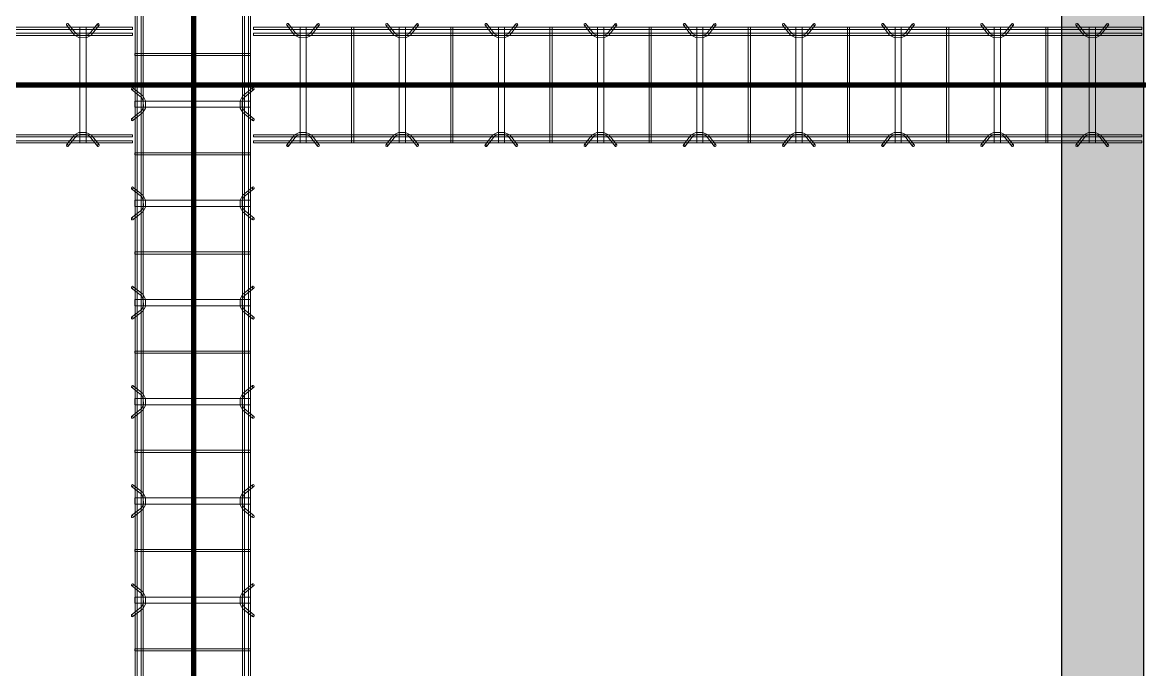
# Model space of a CAD drawing. Header units: inches. Extents: x -19229 to -222, y -6301 to 12387.
# Drawn here: x -2079 to -1943.1, y 10571.1 to 10649.4 of the extents above; entities that cross this region are included whole.
import ezdxf

# ---------------------------------------------------------------- set-up
doc = ezdxf.new("R2010")
doc.units = ezdxf.units.IN
doc.header["$MEASUREMENT"] = 0
for name, color, linetype, lineweight in [('A-FLOR', 192, 'Continuous', 9), ('A-GENM', 13, 'Continuous', 9), ('A-WALL-PATT', 111, 'Continuous', 25), ('S-BEAM', 12, 'Continuous', 9), ('S-FNDN', 32, 'Continuous', 9)]:
    doc.layers.add(name, color=color, linetype=linetype, lineweight=lineweight)

# ---------------------------------------------------------------- blocks, each defined once
blk = doc.blocks.new('Dowel bar assembly - Dowel bar assembly-669756-SLAB ON GROUND JOINTS')
at = {"layer": 'S-BEAM'}
for p, q in [((2175, 1.98), (0, 1.98)), ((0, 1.72), (2175, 1.72)), ((671.87, 1.99), (671.87, -12.01)), ((672.13, 1.99), (671.87, 1.99)), ((671.87, 1.99), (672.13, 1.99)), ((672.13, -12.01), (672.13, 1.99)), ((676.02, 2.23), (676.97, 1.03)), ((677.18, 1.19), (676.23, 2.39)), ((677.62, 1.99), (677.62, -12.01)), ((678.38, 1.99), (677.62, 1.99)), ((677.62, 1.99), (678.38, 1.99)), ((678.38, -12.01), (678.38, 1.99)), ((679.76, 2.39), (678.81, 1.19)), ((679.01, 1.03), (679.96, 2.23)), ((683.87, 1.99), (683.87, -12.01)), ((684.13, 1.99), (683.87, 1.99)), ((683.87, 1.99), (684.13, 1.99)), ((684.13, -12.01), (684.13, 1.99)), ((688.02, 2.23), (688.97, 1.03)), ((689.18, 1.19), (688.23, 2.39)), ((689.62, 1.99), (689.62, -12.01)), ((690.38, 1.99), (689.62, 1.99)), ((689.62, 1.99), (690.38, 1.99)), ((690.38, -12.01), (690.38, 1.99)), ((691.76, 2.39), (690.81, 1.19)), ((691.01, 1.03), (691.96, 2.23)), ((695.87, 1.99), (695.87, -12.01)), ((696.13, 1.99), (695.87, 1.99)), ((695.87, 1.99), (696.13, 1.99)), ((696.13, -12.01), (696.13, 1.99)), ((700.02, 2.23), (700.97, 1.03)), ((701.18, 1.19), (700.23, 2.39)), ((701.62, 1.99), (701.62, -12.01)), ((702.38, 1.99), (701.62, 1.99)), ((701.62, 1.99), (702.38, 1.99)), ((702.38, -12.01), (702.38, 1.99)), ((703.76, 2.39), (702.81, 1.19)), ((703.01, 1.03), (703.96, 2.23)), ((707.87, 1.99), (707.87, -12.01)), ((708.13, 1.99), (707.87, 1.99)), ((707.87, 1.99), (708.13, 1.99)), ((708.13, -12.01), (708.13, 1.99)), ((712.02, 2.23), (712.97, 1.03)), ((713.18, 1.19), (712.23, 2.39)), ((713.62, 1.99), (713.62, -12.01)), ((714.38, 1.99), (713.62, 1.99)), ((713.62, 1.99), (714.38, 1.99)), ((714.38, -12.01), (714.38, 1.99)), ((715.76, 2.39), (714.81, 1.19)), ((715.01, 1.03), (715.96, 2.23)), ((719.87, 1.99), (719.87, -12.01)), ((720.13, 1.99), (719.87, 1.99)), ((719.87, 1.99), (720.13, 1.99)), ((720.13, -12.01), (720.13, 1.99)), ((724.02, 2.23), (724.97, 1.03)), ((725.18, 1.19), (724.23, 2.39)), ((725.62, 1.99), (725.62, -12.01)), ((726.38, 1.99), (725.62, 1.99)), ((725.62, 1.99), (726.38, 1.99)), ((726.38, -12.01), (726.38, 1.99)), ((727.76, 2.39), (726.81, 1.19)), ((727.01, 1.03), (727.96, 2.23)), ((731.87, 1.99), (731.87, -12.01)), ((732.13, 1.99), (731.87, 1.99)), ((731.87, 1.99), (732.13, 1.99)), ((732.13, -12.01), (732.13, 1.99)), ((736.02, 2.23), (736.97, 1.03)), ((737.18, 1.19), (736.23, 2.39)), ((737.62, 1.99), (737.62, -12.01)), ((738.38, 1.99), (737.62, 1.99)), ((737.62, 1.99), (738.38, 1.99)), ((738.38, -12.01), (738.38, 1.99)), ((739.76, 2.39), (738.81, 1.19)), ((739.01, 1.03), (739.96, 2.23)), ((743.87, 1.99), (743.87, -12.01)), ((744.13, 1.99), (743.87, 1.99)), ((743.87, 1.99), (744.13, 1.99)), ((744.13, -12.01), (744.13, 1.99)), ((2175, 1.25), (0, 1.25)), ((0, 0.99), (2175, 0.99)), ((2175, -11.01), (0, -11.01)), ((0, -11.27), (2175, -11.27)), ((2175, -11.74), (0, -11.74)), ((0, -12), (2175, -12)), ((672.13, -12.01), (671.87, -12.01)), ((671.87, -12.01), (672.13, -12.01)), ((676.97, -11.05), (676.02, -12.25)), ((676.23, -12.41), (677.18, -11.21)), ((678.38, -12.01), (677.62, -12.01)), ((677.62, -12.01), (678.38, -12.01)), ((678.81, -11.21), (679.76, -12.41)), ((679.96, -12.25), (679.01, -11.05)), ((684.13, -12.01), (683.87, -12.01)), ((683.87, -12.01), (684.13, -12.01)), ((688.97, -11.05), (688.02, -12.25)), ((688.23, -12.41), (689.18, -11.21)), ((690.38, -12.01), (689.62, -12.01)), ((689.62, -12.01), (690.38, -12.01)), ((690.81, -11.21), (691.76, -12.41)), ((691.96, -12.25), (691.01, -11.05)), ((696.13, -12.01), (695.87, -12.01)), ((695.87, -12.01), (696.13, -12.01)), ((700.97, -11.05), (700.02, -12.25)), ((700.23, -12.41), (701.18, -11.21)), ((702.38, -12.01), (701.62, -12.01)), ((701.62, -12.01), (702.38, -12.01)), ((702.81, -11.21), (703.76, -12.41)), ((703.96, -12.25), (703.01, -11.05)), ((708.13, -12.01), (707.87, -12.01)), ((707.87, -12.01), (708.13, -12.01)), ((712.97, -11.05), (712.02, -12.25)), ((712.23, -12.41), (713.18, -11.21)), ((714.38, -12.01), (713.62, -12.01)), ((713.62, -12.01), (714.38, -12.01)), ((714.81, -11.21), (715.76, -12.41)), ((715.96, -12.25), (715.01, -11.05)), ((720.13, -12.01), (719.87, -12.01)), ((719.87, -12.01), (720.13, -12.01)), ((724.97, -11.05), (724.02, -12.25)), ((724.23, -12.41), (725.18, -11.21)), ((726.38, -12.01), (725.62, -12.01)), ((725.62, -12.01), (726.38, -12.01)), ((726.81, -11.21), (727.76, -12.41)), ((727.96, -12.25), (727.01, -11.05)), ((732.13, -12.01), (731.87, -12.01)), ((731.87, -12.01), (732.13, -12.01)), ((736.97, -11.05), (736.02, -12.25)), ((736.23, -12.41), (737.18, -11.21)), ((738.38, -12.01), (737.62, -12.01)), ((737.62, -12.01), (738.38, -12.01)), ((738.81, -11.21), (739.76, -12.41)), ((739.96, -12.25), (739.01, -11.05)), ((744.13, -12.01), (743.87, -12.01)), ((743.87, -12.01), (744.13, -12.01))]:
    blk.add_line(p, q, dxfattribs=at)
at = {"layer": 'S-BEAM', "flags": 128}
for points in [[(676.97, 1.03), (677.53, 0.73), (678.39, 0.72), (678.97, 0.99), (679.01, 1.03)], [(677.18, 1.19), (677.62, 0.97), (678.38, 0.98), (678.81, 1.19)], [(688.97, 1.03), (689.53, 0.73), (690.39, 0.72), (690.97, 0.99), (691.01, 1.03)], [(689.18, 1.19), (689.62, 0.97), (690.38, 0.98), (690.81, 1.19)], [(700.97, 1.03), (701.53, 0.73), (702.39, 0.72), (702.97, 0.99), (703.01, 1.03)], [(701.18, 1.19), (701.62, 0.97), (702.38, 0.98), (702.81, 1.19)], [(712.97, 1.03), (713.53, 0.73), (714.39, 0.72), (714.97, 0.99), (715.01, 1.03)], [(713.18, 1.19), (713.62, 0.97), (714.38, 0.98), (714.81, 1.19)], [(724.97, 1.03), (725.53, 0.73), (726.39, 0.72), (726.97, 0.99), (727.01, 1.03)], [(725.18, 1.19), (725.62, 0.97), (726.38, 0.98), (726.81, 1.19)], [(736.97, 1.03), (737.53, 0.73), (738.39, 0.72), (738.97, 0.99), (739.01, 1.03)], [(737.18, 1.19), (737.62, 0.97), (738.38, 0.98), (738.81, 1.19)], [(676.97, -11.05), (677.53, -10.75), (678.39, -10.74), (678.97, -11.01), (679.01, -11.05)], [(688.97, -11.05), (689.53, -10.75), (690.39, -10.74), (690.97, -11.01), (691.01, -11.05)], [(700.97, -11.05), (701.53, -10.75), (702.39, -10.74), (702.97, -11.01), (703.01, -11.05)], [(712.97, -11.05), (713.53, -10.75), (714.39, -10.74), (714.97, -11.01), (715.01, -11.05)], [(724.97, -11.05), (725.53, -10.75), (726.39, -10.74), (726.97, -11.01), (727.01, -11.05)], [(736.97, -11.05), (737.53, -10.75), (738.39, -10.74), (738.97, -11.01), (739.01, -11.05)], [(677.18, -11.21), (677.62, -10.99), (678.38, -11), (678.81, -11.21)], [(689.18, -11.21), (689.62, -10.99), (690.38, -11), (690.81, -11.21)], [(701.18, -11.21), (701.62, -10.99), (702.38, -11), (702.81, -11.21)], [(713.18, -11.21), (713.62, -10.99), (714.38, -11), (714.81, -11.21)], [(725.18, -11.21), (725.62, -10.99), (726.38, -11), (726.81, -11.21)], [(737.18, -11.21), (737.62, -10.99), (738.38, -11), (738.81, -11.21)]]:
    blk.add_lwpolyline(points, dxfattribs=at)
at = {"layer": 'S-BEAM'}
for centre, major_axis, start_param, end_param in [((676.12, 2.31), (0.101, 0.08), 5.709265, 8.850858), ((676.12, 2.31), (0.101, 0.08), 2.567673, 5.709265), ((679.86, 2.31), (-0.101, 0.08), 3.715513, 6.857105), ((679.86, 2.31), (-0.101, 0.08), 0.57392, 3.715513), ((688.12, 2.31), (0.101, 0.08), 5.709265, 8.850858), ((688.12, 2.31), (0.101, 0.08), 2.567673, 5.709265), ((691.86, 2.31), (-0.101, 0.08), 3.715513, 6.857105), ((691.86, 2.31), (-0.101, 0.08), 0.57392, 3.715513), ((700.12, 2.31), (0.101, 0.08), 5.709265, 8.850858), ((700.12, 2.31), (0.101, 0.08), 2.567673, 5.709265), ((703.86, 2.31), (-0.101, 0.08), 3.715513, 6.857105), ((703.86, 2.31), (-0.101, 0.08), 0.57392, 3.715513), ((712.12, 2.31), (0.101, 0.08), 5.709265, 8.850858), ((712.12, 2.31), (0.101, 0.08), 2.567673, 5.709265), ((715.86, 2.31), (-0.101, 0.08), 3.715513, 6.857105), ((715.86, 2.31), (-0.101, 0.08), 0.57392, 3.715513), ((724.12, 2.31), (0.101, 0.08), 5.709265, 8.850858), ((724.12, 2.31), (0.101, 0.08), 2.567673, 5.709265), ((727.86, 2.31), (-0.101, 0.08), 3.715513, 6.857105), ((727.86, 2.31), (-0.101, 0.08), 0.57392, 3.715513), ((736.12, 2.31), (0.101, 0.08), 5.709265, 8.850858), ((736.12, 2.31), (0.101, 0.08), 2.567673, 5.709265), ((739.86, 2.31), (-0.101, 0.08), 3.715513, 6.857105), ((739.86, 2.31), (-0.101, 0.08), 0.57392, 3.715513), ((676.12, -12.33), (-0.101, 0.08), 3.715513, 6.857105), ((679.86, -12.33), (0.101, 0.08), 5.709265, 8.850858), ((688.12, -12.33), (-0.101, 0.08), 3.715513, 6.857105), ((691.86, -12.33), (0.101, 0.08), 5.709265, 8.850858), ((700.12, -12.33), (-0.101, 0.08), 3.715513, 6.857105), ((703.86, -12.33), (0.101, 0.08), 5.709265, 8.850858), ((712.12, -12.33), (-0.101, 0.08), 3.715513, 6.857105), ((715.86, -12.33), (0.101, 0.08), 5.709265, 8.850858), ((724.12, -12.33), (-0.101, 0.08), 3.715513, 6.857105), ((727.86, -12.33), (0.101, 0.08), 5.709265, 8.850858), ((736.12, -12.33), (-0.101, 0.08), 3.715513, 6.857105), ((739.86, -12.33), (0.101, 0.08), 5.709265, 8.850858), ((676.12, -12.33), (-0.101, 0.08), 0.57392, 3.715513), ((679.86, -12.33), (0.101, 0.08), 2.567673, 5.709265), ((688.12, -12.33), (-0.101, 0.08), 0.57392, 3.715513), ((691.86, -12.33), (0.101, 0.08), 2.567673, 5.709265), ((700.12, -12.33), (-0.101, 0.08), 0.57392, 3.715513), ((703.86, -12.33), (0.101, 0.08), 2.567673, 5.709265), ((712.12, -12.33), (-0.101, 0.08), 0.57392, 3.715513), ((715.86, -12.33), (0.101, 0.08), 2.567673, 5.709265), ((724.12, -12.33), (-0.101, 0.08), 0.57392, 3.715513), ((727.86, -12.33), (0.101, 0.08), 2.567673, 5.709265), ((736.12, -12.33), (-0.101, 0.08), 0.57392, 3.715513), ((739.86, -12.33), (0.101, 0.08), 2.567673, 5.709265)]:
    blk.add_ellipse(centre, major_axis=major_axis, ratio=0.816528, start_param=start_param, end_param=end_param, dxfattribs=at)
blk = doc.blocks.new('Dowel bar assembly - Dowel bar assembly-674791-SLAB ON GROUND JOINTS')
at = {"layer": 'S-BEAM'}
for p, q in [((100.26, 1.98), (0, 1.98)), ((0, 1.98), (0, 1.72)), ((0, 1.72), (0, 1.98)), ((0, 1.72), (100.26, 1.72)), ((4.02, 2.23), (4.97, 1.03)), ((5.18, 1.19), (4.23, 2.39)), ((5.63, 1.99), (5.63, -12.01)), ((6.38, 1.99), (5.63, 1.99)), ((5.63, 1.99), (6.38, 1.99)), ((6.38, -12.01), (6.38, 1.99)), ((7.76, 2.39), (6.81, 1.19)), ((7.01, 1.03), (7.96, 2.23)), ((11.87, 1.99), (11.87, -12.01)), ((12.13, 1.99), (11.87, 1.99)), ((11.87, 1.99), (12.13, 1.99)), ((12.13, -12.01), (12.13, 1.99)), ((16.02, 2.23), (16.97, 1.03)), ((17.18, 1.19), (16.23, 2.39)), ((17.63, 1.99), (17.63, -12.01)), ((18.38, 1.99), (17.63, 1.99)), ((17.63, 1.99), (18.38, 1.99)), ((18.38, -12.01), (18.38, 1.99)), ((19.76, 2.39), (18.81, 1.19)), ((19.01, 1.03), (19.96, 2.23)), ((23.87, 1.99), (23.87, -12.01)), ((24.13, 1.99), (23.87, 1.99)), ((23.87, 1.99), (24.13, 1.99)), ((24.13, -12.01), (24.13, 1.99)), ((28.02, 2.23), (28.97, 1.03)), ((29.18, 1.19), (28.23, 2.39)), ((29.63, 1.99), (29.63, -12.01)), ((30.38, 1.99), (29.63, 1.99)), ((29.63, 1.99), (30.38, 1.99)), ((30.38, -12.01), (30.38, 1.99)), ((31.76, 2.39), (30.81, 1.19)), ((31.01, 1.03), (31.96, 2.23)), ((35.87, 1.99), (35.87, -12.01)), ((36.13, 1.99), (35.87, 1.99)), ((35.87, 1.99), (36.13, 1.99)), ((36.13, -12.01), (36.13, 1.99)), ((40.02, 2.23), (40.97, 1.03)), ((41.18, 1.19), (40.23, 2.39)), ((41.63, 1.99), (41.63, -12.01)), ((42.38, 1.99), (41.63, 1.99)), ((41.63, 1.99), (42.38, 1.99)), ((42.38, -12.01), (42.38, 1.99)), ((43.76, 2.39), (42.81, 1.19)), ((43.01, 1.03), (43.96, 2.23)), ((47.87, 1.99), (47.87, -12.01)), ((48.13, 1.99), (47.87, 1.99)), ((47.87, 1.99), (48.13, 1.99)), ((48.13, -12.01), (48.13, 1.99)), ((52.02, 2.23), (52.97, 1.03)), ((53.18, 1.19), (52.23, 2.39)), ((53.63, 1.99), (53.63, -12.01)), ((54.38, 1.99), (53.63, 1.99)), ((53.63, 1.99), (54.38, 1.99)), ((54.38, -12.01), (54.38, 1.99)), ((55.76, 2.39), (54.81, 1.19)), ((55.01, 1.03), (55.96, 2.23)), ((59.87, 1.99), (59.87, -12.01)), ((60.13, 1.99), (59.87, 1.99)), ((59.87, 1.99), (60.13, 1.99)), ((60.13, -12.01), (60.13, 1.99)), ((64.02, 2.23), (64.97, 1.03)), ((65.18, 1.19), (64.23, 2.39)), ((65.63, 1.99), (65.63, -12.01)), ((66.38, 1.99), (65.63, 1.99)), ((65.63, 1.99), (66.38, 1.99)), ((66.38, -12.01), (66.38, 1.99)), ((67.76, 2.39), (66.81, 1.19)), ((67.01, 1.03), (67.96, 2.23)), ((71.87, 1.99), (71.87, -12.01)), ((72.13, 1.99), (71.87, 1.99)), ((71.87, 1.99), (72.13, 1.99)), ((72.13, -12.01), (72.13, 1.99)), ((76.02, 2.23), (76.97, 1.03)), ((77.18, 1.19), (76.23, 2.39)), ((77.63, 1.99), (77.63, -12.01)), ((78.38, 1.99), (77.63, 1.99)), ((77.63, 1.99), (78.38, 1.99)), ((78.38, -12.01), (78.38, 1.99)), ((79.76, 2.39), (78.81, 1.19)), ((79.01, 1.03), (79.96, 2.23)), ((83.87, 1.99), (83.87, -12.01)), ((84.13, 1.99), (83.87, 1.99)), ((83.87, 1.99), (84.13, 1.99)), ((84.13, -12.01), (84.13, 1.99)), ((92.28, 2.23), (93.23, 1.03)), ((93.44, 1.19), (92.49, 2.39)), ((93.89, 1.99), (93.89, -12.01)), ((94.64, 1.99), (93.89, 1.99)), ((93.89, 1.99), (94.64, 1.99)), ((94.64, -12.01), (94.64, 1.99)), ((96.02, 2.39), (95.07, 1.19)), ((95.27, 1.03), (96.22, 2.23)), ((100.26, 1.98), (100.26, 1.72)), ((100.26, 1.72), (100.26, 1.98)), ((100.26, 1.25), (0, 1.25)), ((0, 0.99), (0, 1.25)), ((0, 1.25), (0, 0.99)), ((0, 0.99), (100.26, 0.99)), ((100.26, 0.99), (100.26, 1.25)), ((100.26, 1.25), (100.26, 0.99)), ((100.26, -11.01), (0, -11.01)), ((0, -11.27), (0, -11.01)), ((0, -11.01), (0, -11.27)), ((0, -11.27), (100.26, -11.27)), ((100.26, -11.74), (0, -11.74)), ((0, -12), (0, -11.74)), ((0, -11.74), (0, -12)), ((0, -12), (100.26, -12)), ((4.97, -11.05), (4.02, -12.25)), ((4.23, -12.41), (5.18, -11.21)), ((6.38, -12.01), (5.63, -12.01)), ((5.63, -12.01), (6.38, -12.01)), ((6.81, -11.21), (7.76, -12.41)), ((7.96, -12.25), (7.01, -11.05)), ((12.13, -12.01), (11.87, -12.01)), ((11.87, -12.01), (12.13, -12.01)), ((16.97, -11.05), (16.02, -12.25)), ((16.23, -12.41), (17.18, -11.21)), ((18.38, -12.01), (17.63, -12.01)), ((17.63, -12.01), (18.38, -12.01)), ((18.81, -11.21), (19.76, -12.41)), ((19.96, -12.25), (19.01, -11.05)), ((24.13, -12.01), (23.87, -12.01)), ((23.87, -12.01), (24.13, -12.01)), ((28.97, -11.05), (28.02, -12.25)), ((28.23, -12.41), (29.18, -11.21)), ((30.38, -12.01), (29.63, -12.01)), ((29.63, -12.01), (30.38, -12.01)), ((30.81, -11.21), (31.76, -12.41)), ((31.96, -12.25), (31.01, -11.05)), ((36.13, -12.01), (35.87, -12.01)), ((35.87, -12.01), (36.13, -12.01)), ((40.97, -11.05), (40.02, -12.25)), ((40.23, -12.41), (41.18, -11.21)), ((42.38, -12.01), (41.63, -12.01)), ((41.63, -12.01), (42.38, -12.01)), ((42.81, -11.21), (43.76, -12.41)), ((43.96, -12.25), (43.01, -11.05)), ((48.13, -12.01), (47.87, -12.01)), ((47.87, -12.01), (48.13, -12.01)), ((52.97, -11.05), (52.02, -12.25)), ((52.23, -12.41), (53.18, -11.21)), ((54.38, -12.01), (53.63, -12.01)), ((53.63, -12.01), (54.38, -12.01)), ((54.81, -11.21), (55.76, -12.41)), ((55.96, -12.25), (55.01, -11.05)), ((60.13, -12.01), (59.87, -12.01)), ((59.87, -12.01), (60.13, -12.01)), ((64.97, -11.05), (64.02, -12.25)), ((64.23, -12.41), (65.18, -11.21)), ((66.38, -12.01), (65.63, -12.01)), ((65.63, -12.01), (66.38, -12.01)), ((66.81, -11.21), (67.76, -12.41)), ((67.96, -12.25), (67.01, -11.05)), ((72.13, -12.01), (71.87, -12.01)), ((71.87, -12.01), (72.13, -12.01)), ((76.97, -11.05), (76.02, -12.25)), ((76.23, -12.41), (77.18, -11.21)), ((78.38, -12.01), (77.63, -12.01)), ((77.63, -12.01), (78.38, -12.01)), ((78.81, -11.21), (79.76, -12.41)), ((79.96, -12.25), (79.01, -11.05)), ((84.13, -12.01), (83.87, -12.01)), ((83.87, -12.01), (84.13, -12.01)), ((93.23, -11.05), (92.28, -12.25)), ((92.49, -12.41), (93.44, -11.21)), ((94.64, -12.01), (93.89, -12.01)), ((93.89, -12.01), (94.64, -12.01)), ((95.07, -11.21), (96.02, -12.41)), ((96.22, -12.25), (95.27, -11.05)), ((100.26, -11.27), (100.26, -11.01)), ((100.26, -11.01), (100.26, -11.27)), ((100.26, -12), (100.26, -11.74)), ((100.26, -11.74), (100.26, -12))]:
    blk.add_line(p, q, dxfattribs=at)
at = {"layer": 'S-BEAM', "flags": 128}
for points in [[(4.97, 1.03), (5.53, 0.73), (6.39, 0.72), (6.97, 0.99), (7.01, 1.03)], [(5.18, 1.19), (5.62, 0.97), (6.38, 0.98), (6.81, 1.19)], [(16.97, 1.03), (17.53, 0.73), (18.39, 0.72), (18.97, 0.99), (19.01, 1.03)], [(17.18, 1.19), (17.62, 0.97), (18.38, 0.98), (18.81, 1.19)], [(28.97, 1.03), (29.53, 0.73), (30.39, 0.72), (30.97, 0.99), (31.01, 1.03)], [(29.18, 1.19), (29.62, 0.97), (30.38, 0.98), (30.81, 1.19)], [(40.97, 1.03), (41.53, 0.73), (42.39, 0.72), (42.97, 0.99), (43.01, 1.03)], [(41.18, 1.19), (41.62, 0.97), (42.38, 0.98), (42.81, 1.19)], [(52.97, 1.03), (53.53, 0.73), (54.39, 0.72), (54.97, 0.99), (55.01, 1.03)], [(53.18, 1.19), (53.62, 0.97), (54.38, 0.98), (54.81, 1.19)], [(64.97, 1.03), (65.53, 0.73), (66.39, 0.72), (66.97, 0.99), (67.01, 1.03)], [(65.18, 1.19), (65.62, 0.97), (66.38, 0.98), (66.81, 1.19)], [(76.97, 1.03), (77.53, 0.73), (78.39, 0.72), (78.97, 0.99), (79.01, 1.03)], [(77.18, 1.19), (77.62, 0.97), (78.38, 0.98), (78.81, 1.19)], [(93.23, 1.03), (93.79, 0.73), (94.65, 0.72), (95.23, 0.99), (95.27, 1.03)], [(93.44, 1.19), (93.89, 0.97), (94.64, 0.98), (95.07, 1.19)], [(4.97, -11.05), (5.53, -10.75), (6.39, -10.74), (6.97, -11.01), (7.01, -11.05)], [(16.97, -11.05), (17.53, -10.75), (18.39, -10.74), (18.97, -11.01), (19.01, -11.05)], [(28.97, -11.05), (29.53, -10.75), (30.39, -10.74), (30.97, -11.01), (31.01, -11.05)], [(40.97, -11.05), (41.53, -10.75), (42.39, -10.74), (42.97, -11.01), (43.01, -11.05)], [(52.97, -11.05), (53.53, -10.75), (54.39, -10.74), (54.97, -11.01), (55.01, -11.05)], [(64.97, -11.05), (65.53, -10.75), (66.39, -10.74), (66.97, -11.01), (67.01, -11.05)], [(76.97, -11.05), (77.53, -10.75), (78.39, -10.74), (78.97, -11.01), (79.01, -11.05)], [(93.23, -11.05), (93.79, -10.75), (94.65, -10.74), (95.23, -11.01), (95.27, -11.05)], [(5.18, -11.21), (5.62, -10.99), (6.38, -11), (6.81, -11.21)], [(17.18, -11.21), (17.62, -10.99), (18.38, -11), (18.81, -11.21)], [(29.18, -11.21), (29.62, -10.99), (30.38, -11), (30.81, -11.21)], [(41.18, -11.21), (41.62, -10.99), (42.38, -11), (42.81, -11.21)], [(53.18, -11.21), (53.62, -10.99), (54.38, -11), (54.81, -11.21)], [(65.18, -11.21), (65.62, -10.99), (66.38, -11), (66.81, -11.21)], [(77.18, -11.21), (77.62, -10.99), (78.38, -11), (78.81, -11.21)], [(93.44, -11.21), (93.89, -10.99), (94.64, -11), (95.07, -11.21)]]:
    blk.add_lwpolyline(points, dxfattribs=at)
at = {"layer": 'S-BEAM'}
for centre, major_axis, start_param, end_param in [((4.12, 2.31), (0.101, 0.08), 5.709265, 8.850858), ((4.12, 2.31), (0.101, 0.08), 2.567673, 5.709265), ((7.86, 2.31), (-0.101, 0.08), 3.715513, 6.857105), ((7.86, 2.31), (-0.101, 0.08), 0.57392, 3.715513), ((16.12, 2.31), (0.101, 0.08), 5.709265, 8.850858), ((16.12, 2.31), (0.101, 0.08), 2.567673, 5.709265), ((19.86, 2.31), (-0.101, 0.08), 3.715513, 6.857105), ((19.86, 2.31), (-0.101, 0.08), 0.57392, 3.715513), ((28.12, 2.31), (0.101, 0.08), 5.709265, 8.850858), ((28.12, 2.31), (0.101, 0.08), 2.567673, 5.709265), ((31.86, 2.31), (-0.101, 0.08), 3.715513, 6.857105), ((31.86, 2.31), (-0.101, 0.08), 0.57392, 3.715513), ((40.12, 2.31), (0.101, 0.08), 5.709265, 8.850858), ((40.12, 2.31), (0.101, 0.08), 2.567673, 5.709265), ((43.86, 2.31), (-0.101, 0.08), 3.715513, 6.857105), ((43.86, 2.31), (-0.101, 0.08), 0.57392, 3.715513), ((52.12, 2.31), (0.101, 0.08), 5.709265, 8.850858), ((52.12, 2.31), (0.101, 0.08), 2.567673, 5.709265), ((55.86, 2.31), (-0.101, 0.08), 3.715513, 6.857105), ((55.86, 2.31), (-0.101, 0.08), 0.57392, 3.715513), ((64.12, 2.31), (0.101, 0.08), 5.709265, 8.850858), ((64.12, 2.31), (0.101, 0.08), 2.567673, 5.709265), ((67.86, 2.31), (-0.101, 0.08), 3.715513, 6.857105), ((67.86, 2.31), (-0.101, 0.08), 0.57392, 3.715513), ((76.12, 2.31), (0.101, 0.08), 5.709265, 8.850858), ((76.12, 2.31), (0.101, 0.08), 2.567673, 5.709265), ((79.86, 2.31), (-0.101, 0.08), 3.715513, 6.857105), ((79.86, 2.31), (-0.101, 0.08), 0.57392, 3.715513), ((92.39, 2.31), (0.101, 0.08), 5.709265, 8.850858), ((92.39, 2.31), (0.101, 0.08), 2.567673, 5.709265), ((96.12, 2.31), (-0.101, 0.08), 3.715513, 6.857105), ((96.12, 2.31), (-0.101, 0.08), 0.57392, 3.715513), ((4.12, -12.33), (-0.101, 0.08), 3.715513, 6.857105), ((7.86, -12.33), (0.101, 0.08), 5.709265, 8.850858), ((16.12, -12.33), (-0.101, 0.08), 3.715513, 6.857105), ((19.86, -12.33), (0.101, 0.08), 5.709265, 8.850858), ((28.12, -12.33), (-0.101, 0.08), 3.715513, 6.857105), ((31.86, -12.33), (0.101, 0.08), 5.709265, 8.850858), ((40.12, -12.33), (-0.101, 0.08), 3.715513, 6.857105), ((43.86, -12.33), (0.101, 0.08), 5.709265, 8.850858), ((52.12, -12.33), (-0.101, 0.08), 3.715513, 6.857105), ((55.86, -12.33), (0.101, 0.08), 5.709265, 8.850858), ((64.12, -12.33), (-0.101, 0.08), 3.715513, 6.857105), ((67.86, -12.33), (0.101, 0.08), 5.709265, 8.850858), ((76.12, -12.33), (-0.101, 0.08), 3.715513, 6.857105), ((79.86, -12.33), (0.101, 0.08), 5.709265, 8.850858), ((92.39, -12.33), (-0.101, 0.08), 3.715513, 6.857105), ((96.12, -12.33), (0.101, 0.08), 5.709265, 8.850858), ((4.12, -12.33), (-0.101, 0.08), 0.57392, 3.715513), ((7.86, -12.33), (0.101, 0.08), 2.567673, 5.709265), ((16.12, -12.33), (-0.101, 0.08), 0.57392, 3.715513), ((19.86, -12.33), (0.101, 0.08), 2.567673, 5.709265), ((28.12, -12.33), (-0.101, 0.08), 0.57392, 3.715513), ((31.86, -12.33), (0.101, 0.08), 2.567673, 5.709265), ((40.12, -12.33), (-0.101, 0.08), 0.57392, 3.715513), ((43.86, -12.33), (0.101, 0.08), 2.567673, 5.709265), ((52.12, -12.33), (-0.101, 0.08), 0.57392, 3.715513), ((55.86, -12.33), (0.101, 0.08), 2.567673, 5.709265), ((64.12, -12.33), (-0.101, 0.08), 0.57392, 3.715513), ((67.86, -12.33), (0.101, 0.08), 2.567673, 5.709265), ((76.12, -12.33), (-0.101, 0.08), 0.57392, 3.715513), ((79.86, -12.33), (0.101, 0.08), 2.567673, 5.709265), ((92.39, -12.33), (-0.101, 0.08), 0.57392, 3.715513), ((96.12, -12.33), (0.101, 0.08), 2.567673, 5.709265)]:
    blk.add_ellipse(centre, major_axis=major_axis, ratio=0.816528, start_param=start_param, end_param=end_param, dxfattribs=at)
blk = doc.blocks.new('Dowel bar assembly - Dowel bar assembly-675810-SLAB ON GROUND JOINTS')
at = {"layer": 'S-BEAM'}
for p, q in [((107.5, 1.98), (0, 1.98)), ((0, 1.98), (0, 1.72)), ((0, 1.72), (0, 1.98)), ((0, 1.72), (107.5, 1.72)), ((4.02, 2.23), (4.97, 1.03)), ((5.18, 1.19), (4.23, 2.39)), ((5.63, 1.99), (5.63, -12.01)), ((6.38, 1.99), (5.63, 1.99)), ((5.63, 1.99), (6.38, 1.99)), ((6.38, -12.01), (6.38, 1.99)), ((7.76, 2.39), (6.81, 1.19)), ((7.01, 1.03), (7.96, 2.23)), ((11.87, 1.99), (11.87, -12.01)), ((12.13, 1.99), (11.87, 1.99)), ((11.87, 1.99), (12.13, 1.99)), ((12.13, -12.01), (12.13, 1.99)), ((16.02, 2.23), (16.97, 1.03)), ((17.18, 1.19), (16.23, 2.39)), ((17.63, 1.99), (17.63, -12.01)), ((18.38, 1.99), (17.63, 1.99)), ((17.63, 1.99), (18.38, 1.99)), ((18.38, -12.01), (18.38, 1.99)), ((19.76, 2.39), (18.81, 1.19)), ((19.01, 1.03), (19.96, 2.23)), ((23.87, 1.99), (23.87, -12.01)), ((24.13, 1.99), (23.87, 1.99)), ((23.87, 1.99), (24.13, 1.99)), ((24.13, -12.01), (24.13, 1.99)), ((28.02, 2.23), (28.97, 1.03)), ((29.18, 1.19), (28.23, 2.39)), ((29.63, 1.99), (29.63, -12.01)), ((30.38, 1.99), (29.63, 1.99)), ((29.63, 1.99), (30.38, 1.99)), ((30.38, -12.01), (30.38, 1.99)), ((31.76, 2.39), (30.81, 1.19)), ((31.01, 1.03), (31.96, 2.23)), ((35.87, 1.99), (35.87, -12.01)), ((36.13, 1.99), (35.87, 1.99)), ((35.87, 1.99), (36.13, 1.99)), ((36.13, -12.01), (36.13, 1.99)), ((40.02, 2.23), (40.97, 1.03)), ((41.18, 1.19), (40.23, 2.39)), ((41.63, 1.99), (41.63, -12.01)), ((42.38, 1.99), (41.63, 1.99)), ((41.63, 1.99), (42.38, 1.99)), ((42.38, -12.01), (42.38, 1.99)), ((43.76, 2.39), (42.81, 1.19)), ((43.01, 1.03), (43.96, 2.23)), ((47.87, 1.99), (47.87, -12.01)), ((48.13, 1.99), (47.87, 1.99)), ((47.87, 1.99), (48.13, 1.99)), ((48.13, -12.01), (48.13, 1.99)), ((52.02, 2.23), (52.97, 1.03)), ((53.18, 1.19), (52.23, 2.39)), ((53.63, 1.99), (53.63, -12.01)), ((54.38, 1.99), (53.63, 1.99)), ((53.63, 1.99), (54.38, 1.99)), ((54.38, -12.01), (54.38, 1.99)), ((55.76, 2.39), (54.81, 1.19)), ((55.01, 1.03), (55.96, 2.23)), ((59.87, 1.99), (59.87, -12.01)), ((60.13, 1.99), (59.87, 1.99)), ((59.87, 1.99), (60.13, 1.99)), ((60.13, -12.01), (60.13, 1.99)), ((64.02, 2.23), (64.97, 1.03)), ((65.18, 1.19), (64.23, 2.39)), ((65.63, 1.99), (65.63, -12.01)), ((66.38, 1.99), (65.63, 1.99)), ((65.63, 1.99), (66.38, 1.99)), ((66.38, -12.01), (66.38, 1.99)), ((67.76, 2.39), (66.81, 1.19)), ((67.01, 1.03), (67.96, 2.23)), ((71.87, 1.99), (71.87, -12.01)), ((72.13, 1.99), (71.87, 1.99)), ((71.87, 1.99), (72.13, 1.99)), ((72.13, -12.01), (72.13, 1.99)), ((76.02, 2.23), (76.97, 1.03)), ((77.18, 1.19), (76.23, 2.39)), ((77.63, 1.99), (77.63, -12.01)), ((78.38, 1.99), (77.63, 1.99)), ((77.63, 1.99), (78.38, 1.99)), ((78.38, -12.01), (78.38, 1.99)), ((79.76, 2.39), (78.81, 1.19)), ((79.01, 1.03), (79.96, 2.23)), ((83.87, 1.99), (83.87, -12.01)), ((84.13, 1.99), (83.87, 1.99)), ((83.87, 1.99), (84.13, 1.99)), ((84.13, -12.01), (84.13, 1.99)), ((88.02, 2.23), (88.97, 1.03)), ((89.18, 1.19), (88.23, 2.39)), ((89.63, 1.99), (89.63, -12.01)), ((90.38, 1.99), (89.63, 1.99)), ((89.63, 1.99), (90.38, 1.99)), ((90.38, -12.01), (90.38, 1.99)), ((91.76, 2.39), (90.81, 1.19)), ((91.01, 1.03), (91.96, 2.23)), ((95.87, 1.99), (95.87, -12.01)), ((96.13, 1.99), (95.87, 1.99)), ((95.87, 1.99), (96.13, 1.99)), ((96.13, -12.01), (96.13, 1.99)), ((99.52, 2.23), (100.47, 1.03)), ((100.68, 1.19), (99.73, 2.39)), ((101.13, 1.99), (101.13, -12.01)), ((101.88, 1.99), (101.13, 1.99)), ((101.13, 1.99), (101.88, 1.99)), ((101.88, -12.01), (101.88, 1.99)), ((103.26, 2.39), (102.31, 1.19)), ((102.51, 1.03), (103.46, 2.23)), ((107.5, 1.98), (107.5, 1.72)), ((107.5, 1.72), (107.5, 1.98)), ((107.5, 1.25), (0, 1.25)), ((0, 0.99), (0, 1.25)), ((0, 1.25), (0, 0.99)), ((0, 0.99), (107.5, 0.99)), ((107.5, 0.99), (107.5, 1.25)), ((107.5, 1.25), (107.5, 0.99)), ((107.5, -11.01), (0, -11.01)), ((0, -11.27), (0, -11.01)), ((0, -11.01), (0, -11.27)), ((0, -11.27), (107.5, -11.27)), ((107.5, -11.74), (0, -11.74)), ((0, -12), (0, -11.74)), ((0, -11.74), (0, -12)), ((0, -12), (107.5, -12)), ((4.97, -11.05), (4.02, -12.25)), ((4.23, -12.41), (5.18, -11.21)), ((6.38, -12.01), (5.63, -12.01)), ((5.63, -12.01), (6.38, -12.01)), ((6.81, -11.21), (7.76, -12.41)), ((7.96, -12.25), (7.01, -11.05)), ((12.13, -12.01), (11.87, -12.01)), ((11.87, -12.01), (12.13, -12.01)), ((16.97, -11.05), (16.02, -12.25)), ((16.23, -12.41), (17.18, -11.21)), ((18.38, -12.01), (17.63, -12.01)), ((17.63, -12.01), (18.38, -12.01)), ((18.81, -11.21), (19.76, -12.41)), ((19.96, -12.25), (19.01, -11.05)), ((24.13, -12.01), (23.87, -12.01)), ((23.87, -12.01), (24.13, -12.01)), ((28.97, -11.05), (28.02, -12.25)), ((28.23, -12.41), (29.18, -11.21)), ((30.38, -12.01), (29.63, -12.01)), ((29.63, -12.01), (30.38, -12.01)), ((30.81, -11.21), (31.76, -12.41)), ((31.96, -12.25), (31.01, -11.05)), ((36.13, -12.01), (35.87, -12.01)), ((35.87, -12.01), (36.13, -12.01)), ((40.97, -11.05), (40.02, -12.25)), ((40.23, -12.41), (41.18, -11.21)), ((42.38, -12.01), (41.63, -12.01)), ((41.63, -12.01), (42.38, -12.01)), ((42.81, -11.21), (43.76, -12.41)), ((43.96, -12.25), (43.01, -11.05)), ((48.13, -12.01), (47.87, -12.01)), ((47.87, -12.01), (48.13, -12.01)), ((52.97, -11.05), (52.02, -12.25)), ((52.23, -12.41), (53.18, -11.21)), ((54.38, -12.01), (53.63, -12.01)), ((53.63, -12.01), (54.38, -12.01)), ((54.81, -11.21), (55.76, -12.41)), ((55.96, -12.25), (55.01, -11.05)), ((60.13, -12.01), (59.87, -12.01)), ((59.87, -12.01), (60.13, -12.01)), ((64.97, -11.05), (64.02, -12.25)), ((64.23, -12.41), (65.18, -11.21)), ((66.38, -12.01), (65.63, -12.01)), ((65.63, -12.01), (66.38, -12.01)), ((66.81, -11.21), (67.76, -12.41)), ((67.96, -12.25), (67.01, -11.05)), ((72.13, -12.01), (71.87, -12.01)), ((71.87, -12.01), (72.13, -12.01)), ((76.97, -11.05), (76.02, -12.25)), ((76.23, -12.41), (77.18, -11.21)), ((78.38, -12.01), (77.63, -12.01)), ((77.63, -12.01), (78.38, -12.01)), ((78.81, -11.21), (79.76, -12.41)), ((79.96, -12.25), (79.01, -11.05)), ((84.13, -12.01), (83.87, -12.01)), ((83.87, -12.01), (84.13, -12.01)), ((88.97, -11.05), (88.02, -12.25)), ((88.23, -12.41), (89.18, -11.21)), ((90.38, -12.01), (89.63, -12.01)), ((89.63, -12.01), (90.38, -12.01)), ((90.81, -11.21), (91.76, -12.41)), ((91.96, -12.25), (91.01, -11.05)), ((96.13, -12.01), (95.87, -12.01)), ((95.87, -12.01), (96.13, -12.01)), ((100.47, -11.05), (99.52, -12.25)), ((99.73, -12.41), (100.68, -11.21)), ((101.88, -12.01), (101.13, -12.01)), ((101.13, -12.01), (101.88, -12.01)), ((102.31, -11.21), (103.26, -12.41)), ((103.46, -12.25), (102.51, -11.05)), ((107.5, -11.27), (107.5, -11.01)), ((107.5, -11.01), (107.5, -11.27)), ((107.5, -12), (107.5, -11.74)), ((107.5, -11.74), (107.5, -12))]:
    blk.add_line(p, q, dxfattribs=at)
at = {"layer": 'S-BEAM', "flags": 128}
for points in [[(4.97, 1.03), (5.53, 0.73), (6.39, 0.72), (6.97, 0.99), (7.01, 1.03)], [(5.18, 1.19), (5.62, 0.97), (6.38, 0.98), (6.81, 1.19)], [(16.97, 1.03), (17.53, 0.73), (18.39, 0.72), (18.97, 0.99), (19.01, 1.03)], [(17.18, 1.19), (17.62, 0.97), (18.38, 0.98), (18.81, 1.19)], [(28.97, 1.03), (29.53, 0.73), (30.39, 0.72), (30.97, 0.99), (31.01, 1.03)], [(29.18, 1.19), (29.62, 0.97), (30.38, 0.98), (30.81, 1.19)], [(40.97, 1.03), (41.53, 0.73), (42.39, 0.72), (42.97, 0.99), (43.01, 1.03)], [(41.18, 1.19), (41.62, 0.97), (42.38, 0.98), (42.81, 1.19)], [(52.97, 1.03), (53.53, 0.73), (54.39, 0.72), (54.97, 0.99), (55.01, 1.03)], [(53.18, 1.19), (53.62, 0.97), (54.38, 0.98), (54.81, 1.19)], [(64.97, 1.03), (65.53, 0.73), (66.39, 0.72), (66.97, 0.99), (67.01, 1.03)], [(65.18, 1.19), (65.62, 0.97), (66.38, 0.98), (66.81, 1.19)], [(76.97, 1.03), (77.53, 0.73), (78.39, 0.72), (78.97, 0.99), (79.01, 1.03)], [(77.18, 1.19), (77.62, 0.97), (78.38, 0.98), (78.81, 1.19)], [(88.97, 1.03), (89.53, 0.73), (90.39, 0.72), (90.97, 0.99), (91.01, 1.03)], [(89.18, 1.19), (89.62, 0.97), (90.38, 0.98), (90.81, 1.19)], [(100.47, 1.03), (101.03, 0.73), (101.89, 0.72), (102.47, 0.99), (102.51, 1.03)], [(100.68, 1.19), (101.12, 0.97), (101.88, 0.98), (102.31, 1.19)], [(4.97, -11.05), (5.53, -10.75), (6.39, -10.74), (6.97, -11.01), (7.01, -11.05)], [(16.97, -11.05), (17.53, -10.75), (18.39, -10.74), (18.97, -11.01), (19.01, -11.05)], [(28.97, -11.05), (29.53, -10.75), (30.39, -10.74), (30.97, -11.01), (31.01, -11.05)], [(40.97, -11.05), (41.53, -10.75), (42.39, -10.74), (42.97, -11.01), (43.01, -11.05)], [(52.97, -11.05), (53.53, -10.75), (54.39, -10.74), (54.97, -11.01), (55.01, -11.05)], [(64.97, -11.05), (65.53, -10.75), (66.39, -10.74), (66.97, -11.01), (67.01, -11.05)], [(76.97, -11.05), (77.53, -10.75), (78.39, -10.74), (78.97, -11.01), (79.01, -11.05)], [(88.97, -11.05), (89.53, -10.75), (90.39, -10.74), (90.97, -11.01), (91.01, -11.05)], [(100.47, -11.05), (101.03, -10.75), (101.89, -10.74), (102.47, -11.01), (102.51, -11.05)], [(5.18, -11.21), (5.62, -10.99), (6.38, -11), (6.81, -11.21)], [(17.18, -11.21), (17.62, -10.99), (18.38, -11), (18.81, -11.21)], [(29.18, -11.21), (29.62, -10.99), (30.38, -11), (30.81, -11.21)], [(41.18, -11.21), (41.62, -10.99), (42.38, -11), (42.81, -11.21)], [(53.18, -11.21), (53.62, -10.99), (54.38, -11), (54.81, -11.21)], [(65.18, -11.21), (65.62, -10.99), (66.38, -11), (66.81, -11.21)], [(77.18, -11.21), (77.62, -10.99), (78.38, -11), (78.81, -11.21)], [(89.18, -11.21), (89.62, -10.99), (90.38, -11), (90.81, -11.21)], [(100.68, -11.21), (101.12, -10.99), (101.88, -11), (102.31, -11.21)]]:
    blk.add_lwpolyline(points, dxfattribs=at)
at = {"layer": 'S-BEAM'}
for centre, major_axis, start_param, end_param in [((4.12, 2.31), (0.101, 0.08), 5.709265, 8.850858), ((4.12, 2.31), (0.101, 0.08), 2.567673, 5.709265), ((7.86, 2.31), (-0.101, 0.08), 3.715513, 6.857105), ((7.86, 2.31), (-0.101, 0.08), 0.57392, 3.715513), ((16.12, 2.31), (0.101, 0.08), 5.709265, 8.850858), ((16.12, 2.31), (0.101, 0.08), 2.567673, 5.709265), ((19.86, 2.31), (-0.101, 0.08), 3.715513, 6.857105), ((19.86, 2.31), (-0.101, 0.08), 0.57392, 3.715513), ((28.12, 2.31), (0.101, 0.08), 5.709265, 8.850858), ((28.12, 2.31), (0.101, 0.08), 2.567673, 5.709265), ((31.86, 2.31), (-0.101, 0.08), 3.715513, 6.857105), ((31.86, 2.31), (-0.101, 0.08), 0.57392, 3.715513), ((40.12, 2.31), (0.101, 0.08), 5.709265, 8.850858), ((40.12, 2.31), (0.101, 0.08), 2.567673, 5.709265), ((43.86, 2.31), (-0.101, 0.08), 3.715513, 6.857105), ((43.86, 2.31), (-0.101, 0.08), 0.57392, 3.715513), ((52.12, 2.31), (0.101, 0.08), 5.709265, 8.850858), ((52.12, 2.31), (0.101, 0.08), 2.567673, 5.709265), ((55.86, 2.31), (-0.101, 0.08), 3.715513, 6.857105), ((55.86, 2.31), (-0.101, 0.08), 0.57392, 3.715513), ((64.12, 2.31), (0.101, 0.08), 5.709265, 8.850858), ((64.12, 2.31), (0.101, 0.08), 2.567673, 5.709265), ((67.86, 2.31), (-0.101, 0.08), 3.715513, 6.857105), ((67.86, 2.31), (-0.101, 0.08), 0.57392, 3.715513), ((76.12, 2.31), (0.101, 0.08), 5.709265, 8.850858), ((76.12, 2.31), (0.101, 0.08), 2.567673, 5.709265), ((79.86, 2.31), (-0.101, 0.08), 3.715513, 6.857105), ((79.86, 2.31), (-0.101, 0.08), 0.57392, 3.715513), ((88.12, 2.31), (0.101, 0.08), 5.709265, 8.850858), ((88.12, 2.31), (0.101, 0.08), 2.567673, 5.709265), ((91.86, 2.31), (-0.101, 0.08), 3.715513, 6.857105), ((91.86, 2.31), (-0.101, 0.08), 0.57392, 3.715513), ((99.62, 2.31), (0.101, 0.08), 5.709265, 8.850858), ((99.62, 2.31), (0.101, 0.08), 2.567673, 5.709265), ((103.36, 2.31), (-0.101, 0.08), 3.715513, 6.857105), ((103.36, 2.31), (-0.101, 0.08), 0.57392, 3.715513), ((4.12, -12.33), (-0.101, 0.08), 3.715513, 6.857105), ((7.86, -12.33), (0.101, 0.08), 5.709265, 8.850858), ((16.12, -12.33), (-0.101, 0.08), 3.715513, 6.857105), ((19.86, -12.33), (0.101, 0.08), 5.709265, 8.850858), ((28.12, -12.33), (-0.101, 0.08), 3.715513, 6.857105), ((31.86, -12.33), (0.101, 0.08), 5.709265, 8.850858), ((40.12, -12.33), (-0.101, 0.08), 3.715513, 6.857105), ((43.86, -12.33), (0.101, 0.08), 5.709265, 8.850858), ((52.12, -12.33), (-0.101, 0.08), 3.715513, 6.857105), ((55.86, -12.33), (0.101, 0.08), 5.709265, 8.850858), ((64.12, -12.33), (-0.101, 0.08), 3.715513, 6.857105), ((67.86, -12.33), (0.101, 0.08), 5.709265, 8.850858), ((76.12, -12.33), (-0.101, 0.08), 3.715513, 6.857105), ((79.86, -12.33), (0.101, 0.08), 5.709265, 8.850858), ((88.12, -12.33), (-0.101, 0.08), 3.715513, 6.857105), ((91.86, -12.33), (0.101, 0.08), 5.709265, 8.850858), ((99.62, -12.33), (-0.101, 0.08), 3.715513, 6.857105), ((103.36, -12.33), (0.101, 0.08), 5.709265, 8.850858), ((4.12, -12.33), (-0.101, 0.08), 0.57392, 3.715513), ((7.86, -12.33), (0.101, 0.08), 2.567673, 5.709265), ((16.12, -12.33), (-0.101, 0.08), 0.57392, 3.715513), ((19.86, -12.33), (0.101, 0.08), 2.567673, 5.709265), ((28.12, -12.33), (-0.101, 0.08), 0.57392, 3.715513), ((31.86, -12.33), (0.101, 0.08), 2.567673, 5.709265), ((40.12, -12.33), (-0.101, 0.08), 0.57392, 3.715513), ((43.86, -12.33), (0.101, 0.08), 2.567673, 5.709265), ((52.12, -12.33), (-0.101, 0.08), 0.57392, 3.715513), ((55.86, -12.33), (0.101, 0.08), 2.567673, 5.709265), ((64.12, -12.33), (-0.101, 0.08), 0.57392, 3.715513), ((67.86, -12.33), (0.101, 0.08), 2.567673, 5.709265), ((76.12, -12.33), (-0.101, 0.08), 0.57392, 3.715513), ((79.86, -12.33), (0.101, 0.08), 2.567673, 5.709265), ((88.12, -12.33), (-0.101, 0.08), 0.57392, 3.715513), ((91.86, -12.33), (0.101, 0.08), 2.567673, 5.709265), ((99.62, -12.33), (-0.101, 0.08), 0.57392, 3.715513), ((103.36, -12.33), (0.101, 0.08), 2.567673, 5.709265)]:
    blk.add_ellipse(centre, major_axis=major_axis, ratio=0.816528, start_param=start_param, end_param=end_param, dxfattribs=at)

msp = doc.modelspace()

# ---------------------------------------------------------------- hatches: boundary and pattern name
at = {"layer": 'A-WALL-PATT', "lineweight": 9}
h = msp.add_hatch(dxfattribs=at)
h.set_pattern_fill('FP_1', color=256, style=0, pattern_type=2)
h.set_pattern_definition([(50, (0, 0), (55.0854, -4.81984), [5.76, -63.36]), (355, (0, 0), (-10.6557, 57.76853), [4.608, -50.688]), (100.451, (4.59, -0.4), (44.42947, 52.94866), [4.895, -53.848]), (46.184, (0, 15.36), (81.96444, -12.71212), [8.64, -95.04]), (96.636, (6.83, 14.3), (71.7815, 74.8124), [7.343, -80.772]), (351.184, (0, 15.36), (71.78195, 74.81243), [6.912, -76.032]), (21, (7.68, 11.52), (45.84207, -30.92146), [5.76, -63.36]), (326, (7.68, 11.52), (18.68706, 55.69148), [4.608, -50.688]), (71.451, (11.5, 8.943), (64.5289, 24.7701), [4.895, -53.848]), (37.5, (0, 0), (0.933895, 25.566816), [2.534, -47.539, 2.534, -48.922, -50.88]), (37.5, (0, 0), (0.933895, 25.566816), [-101.53, 2.534, -48.346]), (7.5, (0, 0), (20.20404, 30.2913), [2.534, -26.803, 2.534, -46.387, -19.392]), (7.5, (0, 0), (20.20404, 30.2913), [-78.259, 2.534, -16.858]), (327.5, (-17.126, 0), (40.997785, -1.732403), [2.534, -16.666, 2.534, -57.37, -79.488]), (327.5, (-17.126, 0), (40.997785, -1.732403), [-79.104, 2.534, -76.954]), (317.5, (-24.806, 0), (44.78888, 7.68784), [2.534, -22.426, 2.534, -37.248, -56.448]), (317.5, (-24.806, 0), (44.78888, 7.68784), [-64.742, 2.534, -53.914])])
h.paths.add_polyline_path([(-1943.32374, 11847.1894), (-1953.32374, 11847.1894), (-1953.32374, 12077.1894), (-1953.32374, 12087.1894), (-1943.32374, 12087.1894)], flags=0)
h.paths.add_polyline_path([(-1943.32374, 11157.1894), (-1953.32374, 11157.1894), (-1953.32374, 11559.1894), (-1943.32374, 11559.1894)], flags=0)
h.paths.add_polyline_path([(-1943.32374, 10461.1894), (-1953.32374, 10461.1894), (-1953.32374, 10869.1894), (-1943.32374, 10869.1894)], flags=0)
h.paths.add_polyline_path([(-1943.32374, 9891.1894), (-1953.32374, 9891.1894), (-1953.32374, 9901.1894), (-1953.32374, 10173.1894), (-1943.32374, 10173.1894)], flags=0)

# ---------------------------------------------------------------- linework, layer by layer
at = {"layer": 'A-FLOR'}
msp.add_line((-1953.32374, 11847.1894), (-1953.32374, 10173.1894), dxfattribs=at)
at = {"layer": 'A-GENM'}
for p, q in [((-2058.58036, 9901.1894), (-2058.58036, 12077.1894)), ((-2058.52059, 12077.1894), (-2058.52059, 9901.1894)), ((-2058.52059, 12077.1894), (-2058.52059, 9901.1894)), ((-2058.50273, 12077.1894), (-2058.50273, 9901.1894)), ((-2058.49348, 9901.1894), (-2058.49348, 12077.1894)), ((-2058.48122, 9901.1894), (-2058.48122, 12077.1894)), ((-2058.48122, 12077.1894), (-2058.48122, 9901.1894)), ((-2058.41585, 9901.1894), (-2058.41585, 12077.1894)), ((-2058.36718, 9901.1894), (-2058.36718, 12077.1894)), ((-2058.2803, 12077.1894), (-2058.2803, 9901.1894)), ((-2058.16626, 9901.1894), (-2058.16626, 12077.1894)), ((-2058.16626, 9901.1894), (-2058.16626, 12077.1894)), ((-2058.15869, 9901.1894), (-2058.15869, 12077.1894)), ((-2058.15717, 9901.1894), (-2058.15717, 12077.1894)), ((-2058.12689, 12077.1894), (-2058.12689, 9901.1894)), ((-2058.12689, 12077.1894), (-2058.12689, 9901.1894)), ((-2058.07181, 9901.1894), (-2058.07181, 12077.1894)), ((-2058.07029, 9901.1894), (-2058.07029, 12077.1894)), ((-1943.13624, 10642.06785), (-3819.32374, 10642.06785)), ((-1943.13624, 10642.06633), (-3819.32374, 10642.06633)), ((-3819.32374, 10642.01125), (-1943.13624, 10642.01125)), ((-3819.32374, 10642.01125), (-1943.13624, 10642.01125)), ((-1943.13624, 10641.98097), (-3819.32374, 10641.98097)), ((-1943.13624, 10641.97945), (-3819.32374, 10641.97945)), ((-1943.13624, 10641.97188), (-3819.32374, 10641.97188)), ((-1943.13624, 10641.97188), (-3819.32374, 10641.97188)), ((-1943.13624, 10641.64465), (-1943.13624, 10642.06785)), ((-1943.13624, 10642.06785), (-1943.13624, 10641.85784)), ((-1943.13624, 10641.72229), (-1943.13624, 10642.06633)), ((-1943.13624, 10642.06633), (-1943.13624, 10641.64465)), ((-1943.13624, 10641.97188), (-1943.13624, 10642.01125)), ((-1943.13624, 10642.01125), (-1943.13624, 10641.61755)), ((-1943.13624, 10641.77096), (-1943.13624, 10641.98097)), ((-1943.13624, 10641.98097), (-1943.13624, 10641.55777)), ((-1943.13624, 10641.55777), (-1943.13624, 10641.97945)), ((-1943.13624, 10641.97945), (-1943.13624, 10641.63541)), ((-1943.13624, 10641.65692), (-1943.13624, 10641.97188)), ((-3819.32374, 10641.85784), (-1943.13624, 10641.85784)), ((-1943.13624, 10641.77096), (-3819.32374, 10641.77096)), ((-1943.13624, 10641.72229), (-3819.32374, 10641.72229)), ((-1943.13624, 10641.65692), (-3819.32374, 10641.65692)), ((-3819.32374, 10641.65692), (-1943.13624, 10641.65692)), ((-1943.13624, 10641.64465), (-3819.32374, 10641.64465)), ((-3819.32374, 10641.63541), (-1943.13624, 10641.63541)), ((-3819.32374, 10641.61755), (-1943.13624, 10641.61755)), ((-3819.32374, 10641.61755), (-1943.13624, 10641.61755)), ((-1943.13624, 10641.55777), (-3819.32374, 10641.55777)), ((-1943.13624, 10641.85784), (-1943.13624, 10641.77096)), ((-1943.13624, 10641.63541), (-1943.13624, 10641.72229)), ((-1943.13624, 10641.61755), (-1943.13624, 10641.65692))]:
    msp.add_line(p, q, dxfattribs=at)
at = {"layer": 'S-FNDN', "lineweight": 25}
for p, q in [((-1943.32374, 9891.1894), (-1943.32374, 12087.1894)), ((-1953.32374, 10869.1894), (-1953.32374, 10461.1894))]:
    msp.add_line(p, q, dxfattribs=at)

# ---------------------------------------------------------------- block references
at = {"layer": 'S-BEAM', "rotation": 89.99999999999991}
msp.add_blockref('Dowel bar assembly - Dowel bar assembly-669756-SLAB ON GROUND JOINTS', (-2063.43092, 9901.50636), dxfattribs=at)
at = {"layer": 'S-BEAM'}
for name, p in [('Dowel bar assembly - Dowel bar assembly-674791-SLAB ON GROUND JOINTS', (-2165.98094, 10646.82459)), ('Dowel bar assembly - Dowel bar assembly-675810-SLAB ON GROUND JOINTS', (-2051.0767, 10646.82459))]:
    msp.add_blockref(name, p, dxfattribs=at)

doc.saveas('drawing.dxf')
